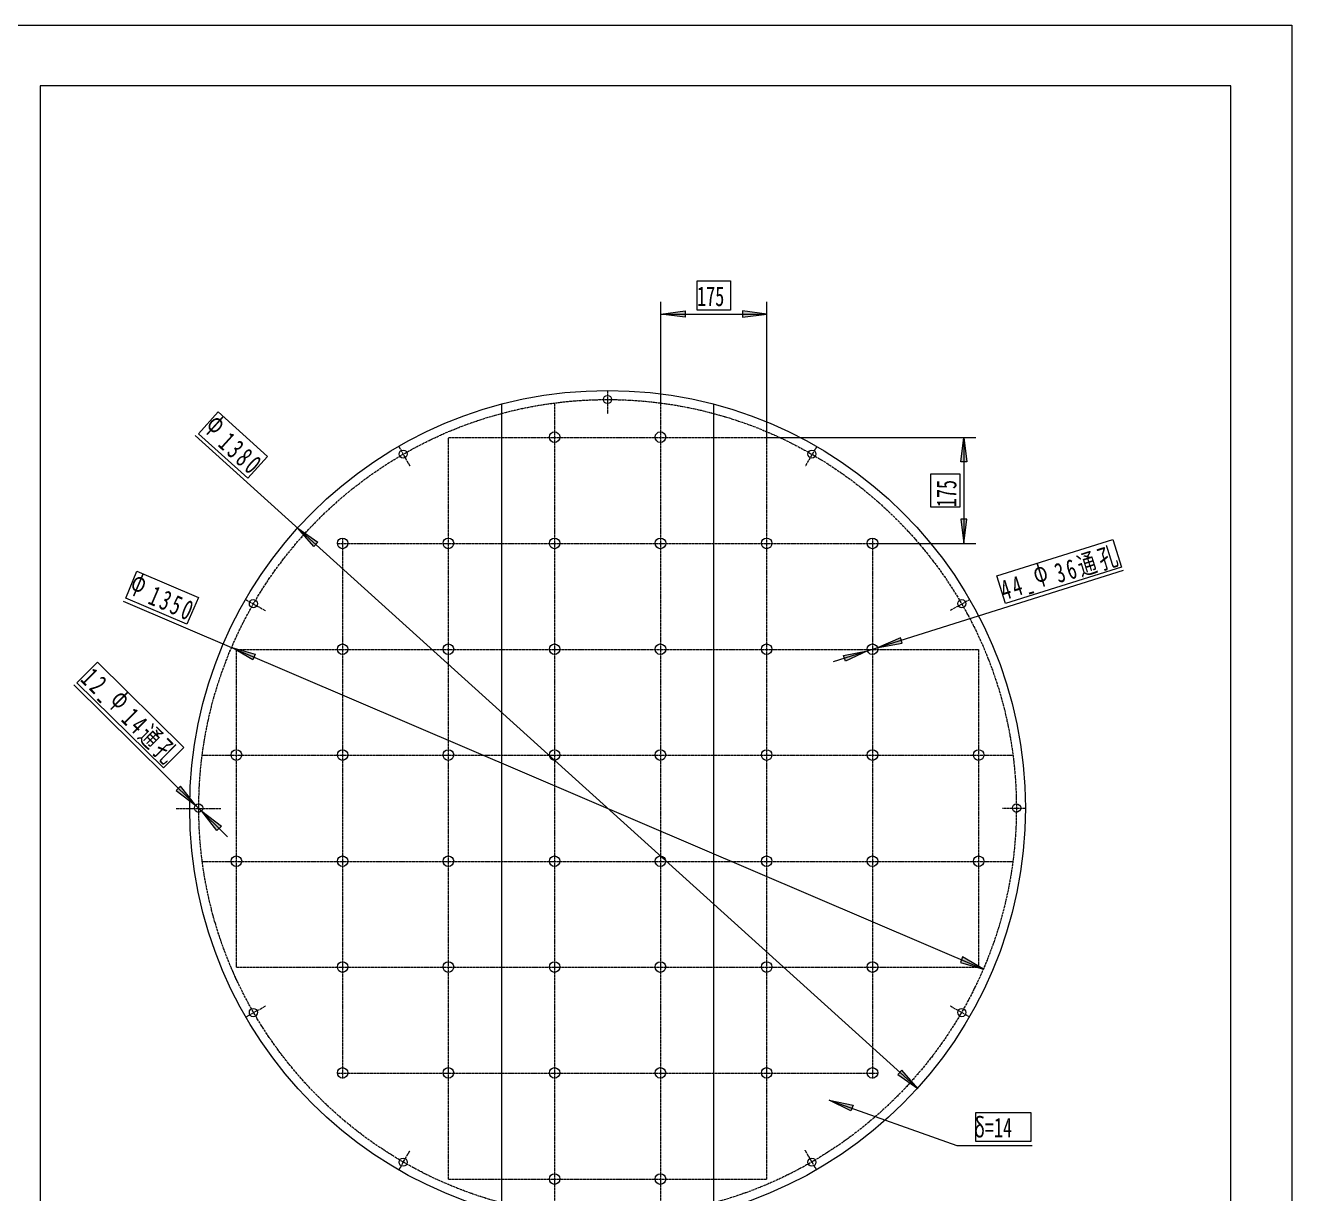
# Model space of a CAD drawing. Header units: millimetres. Extents: x -23892 to 57527, y -540 to 34444.
# Drawn here: x 49241 to 57527, y 15348 to 22992 of the extents above; entities that cross this region are included whole.
import ezdxf

# ---------------------------------------------------------------- set-up
doc = ezdxf.new("R2010")
doc.units = ezdxf.units.MM
for name, pattern in [('AI-Linetype-100', [21.479999, 16.98, -2.1, 0.3, -2.1]), ('AI-Linetype-101', [21.479999, 16.98, -2.1, 0.3, -2.1]), ('AI-Linetype-102', [21.479999, 16.98, -2.1, 0.3, -2.1]), ('AI-Linetype-103', [21.479999, 16.98, -2.1, 0.3, -2.1]), ('AI-Linetype-104', [21.479999, 16.98, -2.1, 0.3, -2.1]), ('AI-Linetype-105', [21.479999, 16.98, -2.1, 0.3, -2.1]), ('AI-Linetype-106', [21.479999, 16.98, -2.1, 0.3, -2.1]), ('AI-Linetype-107', [21.479999, 16.98, -2.1, 0.3, -2.1]), ('AI-Linetype-108', [21.479999, 16.98, -2.1, 0.3, -2.1]), ('AI-Linetype-109', [21.479999, 16.98, -2.1, 0.3, -2.1]), ('AI-Linetype-110', [21.479999, 16.98, -2.1, 0.3, -2.1]), ('AI-Linetype-111', [21.479999, 16.98, -2.1, 0.3, -2.1]), ('AI-Linetype-112', [21.479999, 16.98, -2.1, 0.3, -2.1]), ('AI-Linetype-113', [21.479999, 16.98, -2.1, 0.3, -2.1]), ('AI-Linetype-114', [21.479999, 16.98, -2.1, 0.3, -2.1]), ('AI-Linetype-115', [21.479999, 16.98, -2.1, 0.3, -2.1]), ('AI-Linetype-116', [21.479999, 16.98, -2.1, 0.3, -2.1]), ('AI-Linetype-117', [21.479999, 16.98, -2.1, 0.3, -2.1]), ('AI-Linetype-118', [21.479999, 16.98, -2.1, 0.3, -2.1]), ('AI-Linetype-119', [21.479999, 16.98, -2.1, 0.3, -2.1]), ('AI-Linetype-120', [21.479999, 16.98, -2.1, 0.3, -2.1]), ('AI-Linetype-121', [21.479999, 16.98, -2.1, 0.3, -2.1]), ('AI-Linetype-122', [21.479999, 16.98, -2.1, 0.3, -2.1]), ('AI-Linetype-123', [21.479999, 16.98, -2.1, 0.3, -2.1]), ('AI-Linetype-125', [21.479999, 16.98, -2.1, 0.3, -2.1]), ('AI-Linetype-126', [21.479999, 16.98, -2.1, 0.3, -2.1]), ('AI-Linetype-127', [10.56, 8.46, -2.1]), ('AI-Linetype-128', [10.56, 8.46, -2.1]), ('AI-Linetype-129', [21.479999, 16.98, -2.1, 0.3, -2.1]), ('AI-Linetype-99', [21.479999, 16.98, -2.1, 0.3, -2.1])]:
    doc.linetypes.add(name, pattern=pattern)
doc.layers.add('图层 1', color=7, linetype='Continuous')
doc.styles.get("Standard").update_dxf_attribs({"font": ''})
doc.styles.get('Standard').set_extended_font_data('FangSong')

msp = doc.modelspace()

# ---------------------------------------------------------------- hatches: boundary and pattern name
at = {"layer": '图层 1', "lineweight": 0}
for points in [[(53557.5573, 21124.1591), (53557.5573, 21083.705), (53398.1231, 21102.7411)], [(53933.5726, 21124.1591), (53933.5726, 21083.705), (54093.0068, 21102.7411)], [(55401.7499, 20136.6275), (55361.2959, 20136.6275), (55382.7139, 20296.0617)], [(55401.7499, 19760.651), (55361.2959, 19760.651), (55382.7139, 19601.2167)], [(51154.154, 19610.7251), (51127.9915, 19582.1807), (51023.2836, 19701.1609)], [(54978.2123, 18949.2077), (54966.322, 18984.8979), (54821.16, 18920.644)], [(50744.8692, 18877.808), (50730.597, 18839.7359), (50592.5614, 18920.644)], [(54606.9996, 18832.6095), (54595.1093, 18868.2997), (54752.1616, 18899.226)], [(50257.0389, 18014.0205), (50228.4945, 17985.4567), (50357.0024, 17887.8946)], [(50523.6017, 17752.2603), (50495.0573, 17723.6965), (50395.1132, 17849.8225)], [(55373.1862, 16897.9811), (55358.914, 16859.909), (55511.2218, 16817.073)], [(54975.811, 16155.5557), (54949.6292, 16126.9919), (55080.4996, 16036.5755)], [(54656.9813, 15927.1037), (54642.6898, 15889.0316), (54499.9291, 15960.4119)]]:
    msp.add_hatch(color=7, dxfattribs=at).paths.add_polyline_path(points)

# ---------------------------------------------------------------- linework, layer by layer
at = {"layer": '图层 1', "color": 7, "lineweight": 0, "true_color": 0xffffff}
for p, q in [((24188.5301, 22992.1516), (57526.7776, 22992.1516)), ((57526.7776, 22992.1516), (57526.7776, -539.7596)), ((49338.5639, 22597.139), (49338.5639, 11424.8933)), ((57129.3831, 22597.139), (49338.5639, 22597.139)), ((57129.3831, 252.6669), (57129.3831, 22597.139)), ((53398.1618, 20519.7305), (53398.1618, 21183.6491)), ((54093.0068, 20296.0617), (54093.0068, 21183.6491)), ((53398.1231, 21102.7411), (53557.5573, 21124.1591)), ((53557.5573, 21083.705), (53398.1231, 21102.7411)), ((53398.1618, 21102.7411), (54093.0068, 21102.7411)), ((53557.5573, 21124.1591), (53557.5573, 21083.705)), ((53933.5726, 21124.1591), (53933.5726, 21083.705)), ((54093.0068, 21102.7411), (53933.5726, 21124.1591)), ((53933.5726, 21083.705), (54093.0068, 21102.7411)), ((50352.2772, 20307.952), (55080.5383, 16036.5755)), ((54092.9681, 20296.0617), (55461.24, 20296.0617)), ((55361.2959, 20136.6275), (55382.7139, 20296.0617)), ((55382.7139, 20296.0617), (55382.7139, 19601.2167)), ((55382.7139, 20296.0617), (55401.7499, 20136.6275)), ((55401.7499, 20136.6275), (55361.2959, 20136.6275)), ((55401.7499, 19760.651), (55361.2959, 19760.651)), ((55361.2959, 19760.651), (55382.7139, 19601.2167)), ((55382.7139, 19601.2167), (55401.7499, 19760.651)), ((51127.9915, 19582.1807), (51023.2836, 19701.1609)), ((51023.2836, 19701.1609), (51154.154, 19610.7251)), ((51154.154, 19610.7251), (51127.9915, 19582.1807)), ((54821.1213, 19601.2167), (55461.24, 19601.2167)), ((56425.0298, 19425.1284), (54526.0915, 18827.8456)), ((49881.1204, 19225.2402), (55511.2605, 16817.073)), ((54966.322, 18984.8979), (54821.16, 18920.644)), ((54978.2123, 18949.2077), (54966.322, 18984.8979)), ((50730.597, 18839.7359), (50592.5614, 18920.644)), ((50592.5614, 18920.644), (50744.8692, 18877.808)), ((54595.1093, 18868.2997), (54752.1616, 18899.226)), ((54752.1616, 18899.226), (54606.9996, 18832.6095)), ((54821.16, 18920.644), (54978.2123, 18949.2077)), ((50744.8692, 18877.808), (50730.597, 18839.7359)), ((54606.9996, 18832.6095), (54595.1093, 18868.2997)), ((49557.4494, 18677.9198), (50564.017, 17683.2618)), ((50257.0389, 18014.0205), (50228.4945, 17985.4567)), ((50228.4945, 17985.4567), (50357.0024, 17887.8946)), ((50357.0024, 17887.8946), (50257.0389, 18014.0205)), ((50495.0573, 17723.6965), (50395.1132, 17849.8225)), ((50395.1132, 17849.8225), (50523.6017, 17752.2603)), ((50523.6017, 17752.2603), (50495.0573, 17723.6965)), ((55373.1862, 16897.9811), (55358.914, 16859.909)), ((55358.914, 16859.909), (55511.2218, 16817.073)), ((55511.2218, 16817.073), (55373.1862, 16897.9811)), ((54975.811, 16155.5557), (54949.6292, 16126.9919)), ((54949.6292, 16126.9919), (55080.4996, 16036.5755)), ((55080.4996, 16036.5755), (54975.811, 16155.5557)), ((54499.8903, 15960.4119), (55335.1141, 15662.9615)), ((54642.6898, 15889.0316), (54499.9291, 15960.4119)), ((54499.9291, 15960.4119), (54656.9813, 15927.1037)), ((54656.9813, 15927.1037), (54642.6898, 15889.0316)), ((55335.1528, 15662.9615), (55827.747, 15662.9615))]:
    msp.add_line(p, q, dxfattribs=at)
at = {"layer": '图层 1', "lineweight": 0}
for p, q in [((53636.1222, 21319.2834), (53636.1222, 21319.2834)), ((53636.1222, 21128.9229), (53636.1222, 21319.2834)), ((53636.1222, 21319.2834), (53855.0465, 21319.2834)), ((53855.0465, 21319.2834), (53855.0465, 21128.9229)), ((53855.0465, 21128.9229), (53636.1222, 21128.9229)), ((53398.1231, 21102.7411), (53557.5573, 21124.1591)), ((53557.5573, 21083.705), (53398.1231, 21102.7411)), ((53557.5573, 21124.1591), (53557.5573, 21083.705)), ((53933.5726, 21124.1591), (53933.5726, 21083.705)), ((54093.0068, 21102.7411), (53933.5726, 21124.1591)), ((53933.5726, 21083.705), (54093.0068, 21102.7411)), ((50373.6565, 20319.8616), (50502.145, 20462.6223)), ((50502.145, 20462.6223), (50825.7773, 20169.9358)), ((50697.2694, 20029.5376), (50373.6565, 20319.8616)), ((55361.2959, 20136.6275), (55382.7139, 20296.0617)), ((55382.7139, 20296.0617), (55401.7499, 20136.6275)), ((50825.7773, 20169.9358), (50697.2694, 20029.5376)), ((55401.7499, 20136.6275), (55361.2959, 20136.6275)), ((55166.2103, 19839.1771), (55166.2103, 20058.1014)), ((55166.2103, 20058.1014), (55356.5708, 20058.1014)), ((55356.5708, 20058.1014), (55356.5708, 19839.1771)), ((55356.5708, 19839.1771), (55166.2103, 19839.1771)), ((55401.7499, 19760.651), (55361.2959, 19760.651)), ((55361.2959, 19760.651), (55382.7139, 19601.2167)), ((55382.7139, 19601.2167), (55401.7499, 19760.651)), ((51127.9915, 19582.1807), (51023.2836, 19701.1609)), ((51023.2836, 19701.1609), (51154.154, 19610.7251)), ((51154.154, 19610.7251), (51127.9915, 19582.1807)), ((55596.9131, 19389.4189), (56356.012, 19627.3792)), ((56356.012, 19627.3792), (56413.1201, 19446.5464)), ((49897.7358, 19244.2762), (49971.4981, 19420.3646)), ((49971.4981, 19420.3646), (50373.6565, 19249.0401)), ((55654.0212, 19208.5861), (55596.9131, 19389.4189)), ((56413.1201, 19446.5464), (55654.0212, 19208.5861)), ((50297.4929, 19072.9324), (49897.7358, 19244.2762)), ((50373.6565, 19249.0401), (50297.4929, 19072.9324)), ((54966.322, 18984.8979), (54821.16, 18920.644)), ((54978.2123, 18949.2077), (54966.322, 18984.8979)), ((50730.597, 18839.7359), (50592.5614, 18920.644)), ((50592.5614, 18920.644), (50744.8692, 18877.808)), ((54595.1093, 18868.2997), (54752.1616, 18899.226)), ((54752.1616, 18899.226), (54606.9996, 18832.6095)), ((54821.16, 18920.644), (54978.2123, 18949.2077)), ((49578.9061, 18689.8294), (49712.1585, 18825.4637)), ((49712.1585, 18825.4637), (50278.4956, 18266.253)), ((50744.8692, 18877.808), (50730.597, 18839.7359)), ((54606.9996, 18832.6095), (54595.1093, 18868.2997)), ((50145.2432, 18133.0007), (49578.9061, 18689.8294)), ((50278.4956, 18266.253), (50145.2432, 18133.0007)), ((50257.0389, 18014.0205), (50228.4945, 17985.4567)), ((50228.4945, 17985.4567), (50357.0024, 17887.8946)), ((50357.0024, 17887.8946), (50257.0389, 18014.0205)), ((50495.0573, 17723.6965), (50395.1132, 17849.8225)), ((50395.1132, 17849.8225), (50523.6017, 17752.2603)), ((50523.6017, 17752.2603), (50495.0573, 17723.6965)), ((55373.1862, 16897.9811), (55358.914, 16859.909)), ((55358.914, 16859.909), (55511.2218, 16817.073)), ((55511.2218, 16817.073), (55373.1862, 16897.9811)), ((54975.811, 16155.5557), (54949.6292, 16126.9919)), ((54949.6292, 16126.9919), (55080.4996, 16036.5755)), ((55080.4996, 16036.5755), (54975.811, 16155.5557)), ((54642.6898, 15889.0316), (54499.9291, 15960.4119)), ((54499.9291, 15960.4119), (54656.9813, 15927.1037)), ((54656.9813, 15927.1037), (54642.6898, 15889.0316)), ((55461.24, 15879.5039), (55461.24, 15879.5039)), ((55461.24, 15689.1433), (55461.24, 15879.5039)), ((55461.24, 15879.5039), (55820.5625, 15879.5039)), ((55820.5625, 15879.5039), (55820.5625, 15689.1433)), ((55820.5625, 15689.1433), (55461.24, 15689.1433))]:
    msp.add_line(p, q, dxfattribs=at)
at = {"layer": '图层 1', "color": 18, "lineweight": 0, "true_color": 0x000000}
for p, q in [((53636.1222, 21319.2834), (53636.1222, 21319.2834)), ((53636.1222, 21128.9229), (53636.1222, 21319.2834)), ((53636.1222, 21319.2834), (53855.0465, 21319.2834)), ((53855.0465, 21319.2834), (53855.0465, 21128.9229)), ((53855.0465, 21128.9229), (53636.1222, 21128.9229)), ((50373.6565, 20319.8616), (50502.145, 20462.6223)), ((50502.145, 20462.6223), (50825.7773, 20169.9358)), ((50697.2694, 20029.5376), (50373.6565, 20319.8616)), ((50825.7773, 20169.9358), (50697.2694, 20029.5376)), ((55166.2103, 19839.1771), (55166.2103, 20058.1014)), ((55166.2103, 20058.1014), (55356.5708, 20058.1014)), ((55356.5708, 20058.1014), (55356.5708, 19839.1771)), ((55356.5708, 19839.1771), (55166.2103, 19839.1771)), ((55596.9131, 19389.4189), (56356.012, 19627.3792)), ((56356.012, 19627.3792), (56413.1201, 19446.5464)), ((49897.7358, 19244.2762), (49971.4981, 19420.3646)), ((49971.4981, 19420.3646), (50373.6565, 19249.0401)), ((55654.0212, 19208.5861), (55596.9131, 19389.4189)), ((56413.1201, 19446.5464), (55654.0212, 19208.5861)), ((50297.4929, 19072.9324), (49897.7358, 19244.2762)), ((50373.6565, 19249.0401), (50297.4929, 19072.9324)), ((49578.9061, 18689.8294), (49712.1585, 18825.4637)), ((49712.1585, 18825.4637), (50278.4956, 18266.253)), ((50145.2432, 18133.0007), (49578.9061, 18689.8294)), ((50278.4956, 18266.253), (50145.2432, 18133.0007)), ((55461.24, 15879.5039), (55461.24, 15879.5039)), ((55461.24, 15689.1433), (55461.24, 15879.5039)), ((55461.24, 15879.5039), (55820.5625, 15879.5039)), ((55820.5625, 15879.5039), (55820.5625, 15689.1433)), ((55820.5625, 15689.1433), (55461.24, 15689.1433))]:
    msp.add_line(p, q, dxfattribs=at)
at = {"layer": '图层 1', "color": 7, "linetype": 'AI-Linetype-118', "lineweight": 0, "true_color": 0xffffff}
msp.add_line((53050.749, 20603.0205), (53050.749, 20450.7321), dxfattribs=at)
at = {"layer": '图层 1', "color": 7, "linetype": 'AI-Linetype-128', "lineweight": 0, "true_color": 0xffffff}
msp.add_line((52358.2473, 15225.1129), (52358.2473, 20512.6041), dxfattribs=at)
at = {"layer": '图层 1', "color": 7, "linetype": 'AI-Linetype-108', "lineweight": 0, "true_color": 0xffffff}
msp.add_line((52705.6601, 15217.9865), (52705.6601, 20519.7305), dxfattribs=at)
at = {"layer": '图层 1', "color": 7, "linetype": 'AI-Linetype-109', "lineweight": 0, "true_color": 0xffffff}
msp.add_line((53398.1618, 15217.9865), (53398.1618, 20519.7305), dxfattribs=at)
at = {"layer": '图层 1', "color": 7, "linetype": 'AI-Linetype-127', "lineweight": 0, "true_color": 0xffffff}
msp.add_line((53745.594, 15225.1129), (53745.594, 20512.6041), dxfattribs=at)
at = {"layer": '图层 1', "color": 7, "linetype": 'AI-Linetype-117', "lineweight": 0, "true_color": 0xffffff}
msp.add_line((51684.8009, 20236.5716), (51758.5826, 20105.6818), dxfattribs=at)
at = {"layer": '图层 1', "color": 7, "linetype": 'AI-Linetype-107', "lineweight": 0, "true_color": 0xffffff}
msp.add_line((52010.8151, 15441.6747), (52010.8151, 20296.0617), dxfattribs=at)
at = {"layer": '图层 1', "color": 7, "linetype": 'AI-Linetype-115', "lineweight": 0, "true_color": 0xffffff}
msp.add_line((52010.8151, 20296.0617), (54092.9681, 20296.0617), dxfattribs=at)
at = {"layer": '图层 1', "color": 7, "linetype": 'AI-Linetype-110', "lineweight": 0, "true_color": 0xffffff}
msp.add_line((54092.9681, 15441.6747), (54092.9681, 20296.0617), dxfattribs=at)
at = {"layer": '图层 1', "color": 7, "linetype": 'AI-Linetype-119', "lineweight": 0, "true_color": 0xffffff}
msp.add_line((54419.021, 20236.5716), (54342.8768, 20105.6818), dxfattribs=at)
at = {"layer": '图层 1', "color": 7, "linetype": 'AI-Linetype-114', "lineweight": 0, "true_color": 0xffffff}
msp.add_line((51282.6619, 19601.2167), (54821.16, 19601.2167), dxfattribs=at)
at = {"layer": '图层 1', "color": 7, "linetype": 'AI-Linetype-105', "lineweight": 0, "true_color": 0xffffff}
msp.add_line((51318.3908, 16100.8101), (51318.3908, 19636.9069), dxfattribs=at)
at = {"layer": '图层 1', "color": 7, "linetype": 'AI-Linetype-111', "lineweight": 0, "true_color": 0xffffff}
msp.add_line((54785.4698, 16100.8101), (54785.4698, 19636.9069), dxfattribs=at)
at = {"layer": '图层 1', "color": 7, "linetype": 'AI-Linetype-116', "lineweight": 0, "true_color": 0xffffff}
msp.add_line((50682.9972, 19234.7485), (50813.9063, 19160.9862), dxfattribs=at)
at = {"layer": '图层 1', "color": 7, "linetype": 'AI-Linetype-120', "lineweight": 0, "true_color": 0xffffff}
msp.add_line((55420.8247, 19234.7485), (55289.9543, 19160.9862), dxfattribs=at)
at = {"layer": '图层 1', "color": 7, "linetype": 'AI-Linetype-102', "lineweight": 0, "true_color": 0xffffff}
msp.add_line((50623.5071, 16828.9827), (50623.5071, 18908.7537), dxfattribs=at)
at = {"layer": '图层 1', "color": 7, "linetype": 'AI-Linetype-113', "lineweight": 0, "true_color": 0xffffff}
msp.add_line((50623.5071, 18908.7537), (55480.3148, 18908.7537), dxfattribs=at)
at = {"layer": '图层 1', "color": 7, "linetype": 'AI-Linetype-112', "lineweight": 0, "true_color": 0xffffff}
msp.add_line((55480.3148, 16828.9827), (55480.3148, 18908.7537), dxfattribs=at)
at = {"layer": '图层 1', "color": 7, "linetype": 'AI-Linetype-101', "lineweight": 0, "true_color": 0xffffff}
msp.add_line((50397.4758, 18216.2907), (55704.003, 18216.2907), dxfattribs=at)
at = {"layer": '图层 1', "color": 7, "linetype": 'AI-Linetype-129', "lineweight": 0, "true_color": 0xffffff}
msp.add_line((50228.5332, 17868.8585), (50521.2198, 17868.8585), dxfattribs=at)
at = {"layer": '图层 1', "color": 7, "linetype": 'AI-Linetype-121', "lineweight": 0, "true_color": 0xffffff}
msp.add_line((55787.2929, 17868.8585), (55634.9464, 17868.8585), dxfattribs=at)
at = {"layer": '图层 1', "color": 7, "linetype": 'AI-Linetype-100', "lineweight": 0, "true_color": 0xffffff}
msp.add_line((50397.4758, 17521.4457), (55704.003, 17521.4457), dxfattribs=at)
at = {"layer": '图层 1', "color": 7, "linetype": 'AI-Linetype-103', "lineweight": 0, "true_color": 0xffffff}
msp.add_line((50623.5071, 16828.9827), (55480.3148, 16828.9827), dxfattribs=at)
at = {"layer": '图层 1', "color": 7, "linetype": 'AI-Linetype-126', "lineweight": 0, "true_color": 0xffffff}
msp.add_line((50682.9972, 16502.9685), (50813.9063, 16576.7308), dxfattribs=at)
at = {"layer": '图层 1', "color": 7, "linetype": 'AI-Linetype-122', "lineweight": 0, "true_color": 0xffffff}
msp.add_line((55420.8247, 16502.9685), (55289.9543, 16576.7308), dxfattribs=at)
at = {"layer": '图层 1', "color": 7, "linetype": 'AI-Linetype-104', "lineweight": 0, "true_color": 0xffffff}
msp.add_line((51282.6619, 16136.5196), (54821.16, 16136.5196), dxfattribs=at)
at = {"layer": '图层 1', "color": 7, "linetype": 'AI-Linetype-125', "lineweight": 0, "true_color": 0xffffff}
msp.add_line((51684.8009, 15501.1647), (51758.5826, 15632.0352), dxfattribs=at)
at = {"layer": '图层 1', "color": 7, "linetype": 'AI-Linetype-123', "lineweight": 0, "true_color": 0xffffff}
msp.add_line((54419.021, 15501.1647), (54342.8768, 15632.0352), dxfattribs=at)
at = {"layer": '图层 1', "color": 7, "linetype": 'AI-Linetype-106', "lineweight": 0, "true_color": 0xffffff}
msp.add_line((52010.8151, 15441.6747), (54092.9681, 15441.6747), dxfattribs=at)
at = {"layer": '图层 1', "color": 7, "lineweight": 0, "true_color": 0xffffff}
for points in [[(55784.911, 17871.2404), (55784.911, 19379.9105), (54559.4191, 20603.0205), (53050.749, 20603.0205), (51539.697, 20603.0205), (50316.5677, 19379.9105), (50316.5677, 17871.2404), (50316.5677, 16362.5703), (51539.697, 15137.0784), (53050.749, 15137.0784), (54559.4191, 15137.0784), (55784.911, 16362.5703), (55784.911, 17871.2404)], [(53076.9115, 20543.5304), (53076.9115, 20560.1845), (53065.0212, 20569.7122), (53050.749, 20569.7122), (53034.0755, 20569.7122), (53024.5672, 20560.1845), (53024.5672, 20543.5304), (53024.5672, 20529.2582), (53034.0755, 20517.3679), (53050.749, 20517.3679), (53065.0212, 20517.3679), (53076.9115, 20529.2582), (53076.9115, 20543.5304)], [(52739.007, 20298.4436), (52739.007, 20317.4797), (52722.3529, 20331.7519), (52703.3169, 20331.7519), (52684.2808, 20331.7519), (52670.0086, 20317.4797), (52670.0086, 20298.4436), (52670.0086, 20279.4076), (52684.2808, 20262.7341), (52703.3169, 20262.7341), (52722.3529, 20262.7341), (52739.007, 20279.4076), (52739.007, 20298.4436)], [(53431.4701, 20298.4436), (53431.4701, 20317.4797), (53414.816, 20331.7519), (53395.7799, 20331.7519), (53376.7439, 20331.7519), (53362.4717, 20317.4797), (53362.4717, 20298.4436), (53362.4717, 20279.4076), (53376.7439, 20262.7341), (53395.7799, 20262.7341), (53414.816, 20262.7341), (53431.4701, 20279.4076), (53431.4701, 20298.4436)], [(51739.5852, 20186.5899), (51739.5852, 20203.244), (51727.6756, 20212.7717), (51713.4034, 20212.7717), (51696.7493, 20212.7717), (51687.2216, 20203.244), (51687.2216, 20186.5899), (51687.2216, 20172.3177), (51696.7493, 20160.4274), (51713.4034, 20160.4274), (51727.6756, 20160.4274), (51739.5852, 20172.3177), (51739.5852, 20186.5899)], [(54414.2571, 20186.5899), (54414.2571, 20203.244), (54402.3475, 20212.7717), (54388.0753, 20212.7717), (54371.4212, 20212.7717), (54361.8935, 20203.244), (54361.8935, 20186.5899), (54361.8935, 20172.3177), (54371.4212, 20160.4274), (54388.0753, 20160.4274), (54402.3475, 20160.4274), (54414.2571, 20172.3177), (54414.2571, 20186.5899)], [(51351.7378, 19603.5987), (51351.7378, 19622.6347), (51335.0643, 19636.9069), (51316.0282, 19636.9069), (51296.9922, 19636.9069), (51282.72, 19622.6347), (51282.72, 19603.5987), (51282.72, 19584.5626), (51296.9922, 19567.8891), (51316.0282, 19567.8891), (51335.0643, 19567.8891), (51351.7378, 19584.5626), (51351.7378, 19603.5987)], [(52044.2008, 19603.5987), (52044.2008, 19622.6347), (52027.5467, 19636.9069), (52008.5106, 19636.9069), (51989.4552, 19636.9069), (51975.183, 19622.6347), (51975.183, 19603.5987), (51975.183, 19584.5626), (51989.4552, 19567.8891), (52008.5106, 19567.8891), (52027.5467, 19567.8891), (52044.2008, 19584.5626), (52044.2008, 19603.5987)], [(52739.0458, 19603.5987), (52739.0458, 19622.6347), (52722.3917, 19636.9069), (52703.3362, 19636.9069), (52684.3195, 19636.9069), (52670.028, 19622.6347), (52670.028, 19603.5987), (52670.028, 19584.5626), (52684.3195, 19567.8891), (52703.3362, 19567.8891), (52722.3917, 19567.8891), (52739.0458, 19584.5626), (52739.0458, 19603.5987)], [(53431.5088, 19603.5987), (53431.5088, 19622.6347), (53414.8547, 19636.9069), (53395.8186, 19636.9069), (53376.7826, 19636.9069), (53362.491, 19622.6347), (53362.491, 19603.5987), (53362.491, 19584.5626), (53376.7826, 19567.8891), (53395.8186, 19567.8891), (53414.8547, 19567.8891), (53431.5088, 19584.5626), (53431.5088, 19603.5987)], [(54126.3538, 19603.5987), (54126.3538, 19622.6347), (54109.6997, 19636.9069), (54090.6636, 19636.9069), (54071.6276, 19636.9069), (54057.336, 19622.6347), (54057.336, 19603.5987), (54057.336, 19584.5626), (54071.6276, 19567.8891), (54090.6636, 19567.8891), (54109.6997, 19567.8891), (54126.3538, 19584.5626), (54126.3538, 19603.5987)], [(54818.8168, 19603.5987), (54818.8168, 19622.6347), (54802.1627, 19636.9069), (54783.1266, 19636.9069), (54764.0906, 19636.9069), (54749.8184, 19622.6347), (54749.8184, 19603.5987), (54749.8184, 19584.5626), (54764.0906, 19567.8891), (54783.1266, 19567.8891), (54802.1627, 19567.8891), (54818.8168, 19584.5626), (54818.8168, 19603.5987)], [(50759.1801, 19208.5861), (50759.1801, 19222.8583), (50747.2898, 19234.7485), (50733.0176, 19234.7485), (50716.3442, 19234.7485), (50706.8358, 19222.8583), (50706.8358, 19208.5861), (50706.8358, 19194.2945), (50716.3442, 19180.0223), (50733.0176, 19180.0223), (50747.2898, 19180.0223), (50759.1801, 19194.2945), (50759.1801, 19208.5861)], [(55394.6429, 19208.5861), (55394.6429, 19222.8583), (55382.7526, 19234.7485), (55368.4804, 19234.7485), (55351.8069, 19234.7485), (55342.2986, 19222.8583), (55342.2986, 19208.5861), (55342.2986, 19194.2945), (55351.8069, 19180.0223), (55368.4804, 19180.0223), (55382.7526, 19180.0223), (55394.6429, 19194.2945), (55394.6429, 19208.5861)], [(51351.7184, 18911.1356), (51351.7184, 18930.1717), (51335.0643, 18944.4439), (51316.0282, 18944.4439), (51296.9922, 18944.4439), (51282.72, 18930.1717), (51282.72, 18911.1356), (51282.72, 18892.0802), (51296.9922, 18875.4261), (51316.0282, 18875.4261), (51335.0643, 18875.4261), (51351.7184, 18892.0802), (51351.7184, 18911.1356)], [(52044.1814, 18911.1356), (52044.1814, 18930.1717), (52027.5273, 18944.4439), (52008.4913, 18944.4439), (51989.4552, 18944.4439), (51975.183, 18930.1717), (51975.183, 18911.1356), (51975.183, 18892.0802), (51989.4552, 18875.4261), (52008.4913, 18875.4261), (52027.5273, 18875.4261), (52044.1814, 18892.0802), (52044.1814, 18911.1356)], [(52739.0458, 18911.1356), (52739.0458, 18930.1717), (52722.3723, 18944.4439), (52703.3362, 18944.4439), (52684.3002, 18944.4439), (52670.028, 18930.1717), (52670.028, 18911.1356), (52670.028, 18892.0802), (52684.3002, 18875.4261), (52703.3362, 18875.4261), (52722.3723, 18875.4261), (52739.0458, 18892.0802), (52739.0458, 18911.1356)], [(53431.5088, 18911.1356), (53431.5088, 18930.1717), (53414.8547, 18944.4439), (53395.7993, 18944.4439), (53376.7632, 18944.4439), (53362.491, 18930.1717), (53362.491, 18911.1356), (53362.491, 18892.0802), (53376.7632, 18875.4261), (53395.7993, 18875.4261), (53414.8547, 18875.4261), (53431.5088, 18892.0802), (53431.5088, 18911.1356)], [(54126.3538, 18911.1356), (54126.3538, 18930.1717), (54109.6803, 18944.4439), (54090.6442, 18944.4439), (54071.6082, 18944.4439), (54057.336, 18930.1717), (54057.336, 18911.1356), (54057.336, 18892.0802), (54071.6082, 18875.4261), (54090.6442, 18875.4261), (54109.6803, 18875.4261), (54126.3538, 18892.0802), (54126.3538, 18911.1356)], [(54818.8168, 18911.1356), (54818.8168, 18930.1717), (54802.1627, 18944.4439), (54783.1266, 18944.4439), (54764.0712, 18944.4439), (54749.799, 18930.1717), (54749.799, 18911.1356), (54749.799, 18892.0802), (54764.0712, 18875.4261), (54783.1266, 18875.4261), (54802.1627, 18875.4261), (54818.8168, 18892.0802), (54818.8168, 18911.1356)], [(50656.8541, 18218.6726), (50656.8541, 18237.7086), (50640.1999, 18251.9808), (50621.1639, 18251.9808), (50602.1278, 18251.9808), (50587.8556, 18237.7086), (50587.8556, 18218.6726), (50587.8556, 18199.6172), (50602.1278, 18182.9631), (50621.1639, 18182.9631), (50640.1999, 18182.9631), (50656.8541, 18199.6172), (50656.8541, 18218.6726)], [(51351.7184, 18218.6532), (51351.7184, 18237.7086), (51335.0643, 18251.9808), (51316.0282, 18251.9808), (51296.9922, 18251.9808), (51282.72, 18237.7086), (51282.72, 18218.6532), (51282.72, 18199.6172), (51296.9922, 18182.9631), (51316.0282, 18182.9631), (51335.0643, 18182.9631), (51351.7184, 18199.6172), (51351.7184, 18218.6532)], [(52044.1814, 18218.6532), (52044.1814, 18237.7086), (52027.5273, 18251.9808), (52008.4913, 18251.9808), (51989.4552, 18251.9808), (51975.183, 18237.7086), (51975.183, 18218.6532), (51975.183, 18199.6172), (51989.4552, 18182.9631), (52008.4913, 18182.9631), (52027.5273, 18182.9631), (52044.1814, 18199.6172), (52044.1814, 18218.6532)], [(52739.0264, 18218.6532), (52739.0264, 18237.7086), (52722.3723, 18251.9808), (52703.3362, 18251.9808), (52684.3002, 18251.9808), (52670.028, 18237.7086), (52670.028, 18218.6532), (52670.028, 18199.6172), (52684.3002, 18182.9631), (52703.3362, 18182.9631), (52722.3723, 18182.9631), (52739.0264, 18199.6172), (52739.0264, 18218.6532)], [(53431.4895, 18218.6532), (53431.4895, 18237.7086), (53414.8353, 18251.9808), (53395.7993, 18251.9808), (53376.7632, 18251.9808), (53362.491, 18237.7086), (53362.491, 18218.6532), (53362.491, 18199.6172), (53376.7632, 18182.9631), (53395.7993, 18182.9631), (53414.8353, 18182.9631), (53431.4895, 18199.6172), (53431.4895, 18218.6532)], [(54126.3344, 18218.6532), (54126.3344, 18237.7086), (54109.6803, 18251.9808), (54090.6442, 18251.9808), (54071.6082, 18251.9808), (54057.336, 18237.7086), (54057.336, 18218.6532), (54057.336, 18199.6172), (54071.6082, 18182.9631), (54090.6442, 18182.9631), (54109.6803, 18182.9631), (54126.3344, 18199.6172), (54126.3344, 18218.6532)], [(54818.7975, 18218.6532), (54818.7975, 18237.7086), (54802.1433, 18251.9808), (54783.1073, 18251.9808), (54764.0712, 18251.9808), (54749.799, 18237.7086), (54749.799, 18218.6532), (54749.799, 18199.6172), (54764.0712, 18182.9631), (54783.1073, 18182.9631), (54802.1433, 18182.9631), (54818.7975, 18199.6172), (54818.7975, 18218.6532)], [(55513.6231, 18218.6726), (55513.6231, 18237.7086), (55496.9689, 18251.9808), (55477.9329, 18251.9808), (55458.8968, 18251.9808), (55444.6246, 18237.7086), (55444.6246, 18218.6726), (55444.6246, 18199.6172), (55458.8968, 18182.9631), (55477.9329, 18182.9631), (55496.9689, 18182.9631), (55513.6231, 18199.6172), (55513.6231, 18218.6726)], [(50402.2396, 17871.2404), (50402.2396, 17885.5126), (50387.9674, 17897.4223), (50373.6952, 17897.4223), (50359.4036, 17897.4223), (50347.5134, 17885.5126), (50347.5134, 17871.2404), (50347.5134, 17856.9682), (50359.4036, 17842.6767), (50373.6952, 17842.6767), (50387.9674, 17842.6767), (50402.2396, 17856.9682), (50402.2396, 17871.2404)], [(55753.9653, 17871.2404), (55753.9653, 17885.5126), (55739.6931, 17897.4223), (55725.4209, 17897.4223), (55711.1294, 17897.4223), (55699.2391, 17885.5126), (55699.2391, 17871.2404), (55699.2391, 17856.9682), (55711.1294, 17842.6767), (55725.4209, 17842.6767), (55739.6931, 17842.6767), (55753.9653, 17856.9682), (55753.9653, 17871.2404)], [(50656.8541, 17523.8276), (50656.8541, 17542.8637), (50640.1999, 17557.1359), (50621.1639, 17557.1359), (50602.1278, 17557.1359), (50587.8556, 17542.8637), (50587.8556, 17523.8276), (50587.8556, 17504.7916), (50602.1278, 17488.1181), (50621.1639, 17488.1181), (50640.1999, 17488.1181), (50656.8541, 17504.7916), (50656.8541, 17523.8276)], [(51351.7184, 17523.8083), (51351.7184, 17542.8637), (51335.0643, 17557.1359), (51316.0282, 17557.1359), (51296.9922, 17557.1359), (51282.7006, 17542.8637), (51282.7006, 17523.8083), (51282.7006, 17504.7722), (51296.9922, 17488.1181), (51316.0282, 17488.1181), (51335.0643, 17488.1181), (51351.7184, 17504.7722), (51351.7184, 17523.8083)], [(52044.1814, 17523.8083), (52044.1814, 17542.8637), (52027.5273, 17557.1359), (52008.4913, 17557.1359), (51989.4552, 17557.1359), (51975.1636, 17542.8637), (51975.1636, 17523.8083), (51975.1636, 17504.7722), (51989.4552, 17488.1181), (52008.4913, 17488.1181), (52027.5273, 17488.1181), (52044.1814, 17504.7722), (52044.1814, 17523.8083)], [(52739.0264, 17523.8083), (52739.0264, 17542.8637), (52722.3723, 17557.1359), (52703.3362, 17557.1359), (52684.3002, 17557.1359), (52670.028, 17542.8637), (52670.028, 17523.8083), (52670.028, 17504.7722), (52684.3002, 17488.1181), (52703.3362, 17488.1181), (52722.3723, 17488.1181), (52739.0264, 17504.7722), (52739.0264, 17523.8083)], [(53431.4895, 17523.8083), (53431.4895, 17542.8637), (53414.8353, 17557.1359), (53395.7993, 17557.1359), (53376.7632, 17557.1359), (53362.491, 17542.8637), (53362.491, 17523.8083), (53362.491, 17504.7722), (53376.7632, 17488.1181), (53395.7993, 17488.1181), (53414.8353, 17488.1181), (53431.4895, 17504.7722), (53431.4895, 17523.8083)], [(54126.3344, 17523.8083), (54126.3344, 17542.8637), (54109.6803, 17557.1359), (54090.6442, 17557.1359), (54071.6082, 17557.1359), (54057.336, 17542.8637), (54057.336, 17523.8083), (54057.336, 17504.7722), (54071.6082, 17488.1181), (54090.6442, 17488.1181), (54109.6803, 17488.1181), (54126.3344, 17504.7722), (54126.3344, 17523.8083)], [(54818.7975, 17523.8083), (54818.7975, 17542.8637), (54802.1433, 17557.1359), (54783.1073, 17557.1359), (54764.0712, 17557.1359), (54749.799, 17542.8637), (54749.799, 17523.8083), (54749.799, 17504.7722), (54764.0712, 17488.1181), (54783.1073, 17488.1181), (54802.1433, 17488.1181), (54818.7975, 17504.7722), (54818.7975, 17523.8083)], [(55513.6231, 17523.8276), (55513.6231, 17542.8637), (55496.9689, 17557.1359), (55477.9329, 17557.1359), (55458.8968, 17557.1359), (55444.6246, 17542.8637), (55444.6246, 17523.8276), (55444.6246, 17504.7916), (55458.8968, 17488.1181), (55477.9329, 17488.1181), (55496.9689, 17488.1181), (55513.6231, 17504.7916), (55513.6231, 17523.8276)], [(51351.7184, 16831.3452), (51351.7184, 16850.3813), (51335.0643, 16864.6728), (51316.0089, 16864.6728), (51296.9728, 16864.6728), (51282.7006, 16850.3813), (51282.7006, 16831.3452), (51282.7006, 16812.3092), (51296.9728, 16795.655), (51316.0089, 16795.655), (51335.0643, 16795.655), (51351.7184, 16812.3092), (51351.7184, 16831.3452)], [(52044.1814, 16831.3452), (52044.1814, 16850.3813), (52027.5273, 16864.6728), (52008.4719, 16864.6728), (51989.4552, 16864.6728), (51975.1636, 16850.3813), (51975.1636, 16831.3452), (51975.1636, 16812.3092), (51989.4552, 16795.655), (52008.4719, 16795.655), (52027.5273, 16795.655), (52044.1814, 16812.3092), (52044.1814, 16831.3452)], [(52739.0264, 16831.3452), (52739.0264, 16850.3813), (52722.3723, 16864.6728), (52703.3362, 16864.6728), (52684.2808, 16864.6728), (52670.0086, 16850.3813), (52670.0086, 16831.3452), (52670.0086, 16812.3092), (52684.2808, 16795.655), (52703.3362, 16795.655), (52722.3723, 16795.655), (52739.0264, 16812.3092), (52739.0264, 16831.3452)], [(53431.4895, 16831.3452), (53431.4895, 16850.3813), (53414.8353, 16864.6728), (53395.7993, 16864.6728), (53376.7632, 16864.6728), (53362.4717, 16850.3813), (53362.4717, 16831.3452), (53362.4717, 16812.3092), (53376.7632, 16795.655), (53395.7993, 16795.655), (53414.8353, 16795.655), (53431.4895, 16812.3092), (53431.4895, 16831.3452)], [(54126.3344, 16831.3452), (54126.3344, 16850.3813), (54109.6803, 16864.6728), (54090.6442, 16864.6728), (54071.6082, 16864.6728), (54057.3166, 16850.3813), (54057.3166, 16831.3452), (54057.3166, 16812.3092), (54071.6082, 16795.655), (54090.6442, 16795.655), (54109.6803, 16795.655), (54126.3344, 16812.3092), (54126.3344, 16831.3452)], [(54818.7975, 16831.3452), (54818.7975, 16850.3813), (54802.1433, 16864.6728), (54783.1073, 16864.6728), (54764.0712, 16864.6728), (54749.7797, 16850.3813), (54749.7797, 16831.3452), (54749.7797, 16812.3092), (54764.0712, 16795.655), (54783.1073, 16795.655), (54802.1433, 16795.655), (54818.7975, 16812.3092), (54818.7975, 16831.3452)], [(50759.1801, 16533.8948), (50759.1801, 16548.1864), (50747.2898, 16560.0766), (50733.0176, 16560.0766), (50716.3442, 16560.0766), (50706.8358, 16548.1864), (50706.8358, 16533.8948), (50706.8358, 16519.6226), (50716.3442, 16505.3504), (50733.0176, 16505.3504), (50747.2898, 16505.3504), (50759.1801, 16519.6226), (50759.1801, 16533.8948)], [(55394.6429, 16533.8948), (55394.6429, 16548.1864), (55382.7526, 16560.0766), (55368.4804, 16560.0766), (55351.8069, 16560.0766), (55342.2986, 16548.1864), (55342.2986, 16533.8948), (55342.2986, 16519.6226), (55351.8069, 16505.3504), (55368.4804, 16505.3504), (55382.7526, 16505.3504), (55394.6429, 16519.6226), (55394.6429, 16533.8948)], [(51351.699, 16138.8822), (51351.699, 16157.9182), (51335.0449, 16172.2098), (51316.0089, 16172.2098), (51296.9728, 16172.2098), (51282.7006, 16157.9182), (51282.7006, 16138.8822), (51282.7006, 16119.8461), (51296.9728, 16103.192), (51316.0089, 16103.192), (51335.0449, 16103.192), (51351.699, 16119.8461), (51351.699, 16138.8822)], [(52044.1814, 16138.8822), (52044.1814, 16157.9182), (52027.508, 16172.2098), (52008.4719, 16172.2098), (51989.4358, 16172.2098), (51975.1636, 16157.9182), (51975.1636, 16138.8822), (51975.1636, 16119.8461), (51989.4358, 16103.192), (52008.4719, 16103.192), (52027.508, 16103.192), (52044.1814, 16119.8461), (52044.1814, 16138.8822)], [(52739.007, 16138.8822), (52739.007, 16157.9182), (52722.3529, 16172.2098), (52703.3169, 16172.2098), (52684.2808, 16172.2098), (52670.0086, 16157.9182), (52670.0086, 16138.8822), (52670.0086, 16119.8461), (52684.2808, 16103.192), (52703.3169, 16103.192), (52722.3529, 16103.192), (52739.007, 16119.8461), (52739.007, 16138.8822)], [(53431.4895, 16138.8822), (53431.4895, 16157.9182), (53414.816, 16172.2098), (53395.7799, 16172.2098), (53376.7439, 16172.2098), (53362.4717, 16157.9182), (53362.4717, 16138.8822), (53362.4717, 16119.8461), (53376.7439, 16103.192), (53395.7799, 16103.192), (53414.816, 16103.192), (53431.4895, 16119.8461), (53431.4895, 16138.8822)], [(54126.3344, 16138.8822), (54126.3344, 16157.9182), (54109.6803, 16172.2098), (54090.6249, 16172.2098), (54071.5888, 16172.2098), (54057.3166, 16157.9182), (54057.3166, 16138.8822), (54057.3166, 16119.8461), (54071.5888, 16103.192), (54090.6249, 16103.192), (54109.6803, 16103.192), (54126.3344, 16119.8461), (54126.3344, 16138.8822)], [(54818.7975, 16138.8822), (54818.7975, 16157.9182), (54802.1433, 16172.2098), (54783.0879, 16172.2098), (54764.0712, 16172.2098), (54749.7797, 16157.9182), (54749.7797, 16138.8822), (54749.7797, 16119.8461), (54764.0712, 16103.192), (54783.0879, 16103.192), (54802.1433, 16103.192), (54818.7975, 16119.8461), (54818.7975, 16138.8822)], [(51739.5852, 15553.509), (51739.5852, 15570.1632), (51727.6756, 15579.6909), (51713.4034, 15579.6909), (51696.7493, 15579.6909), (51687.2216, 15570.1632), (51687.2216, 15553.509), (51687.2216, 15539.2368), (51696.7493, 15527.3272), (51713.4034, 15527.3272), (51727.6756, 15527.3272), (51739.5852, 15539.2368), (51739.5852, 15553.509)], [(54414.2571, 15553.509), (54414.2571, 15570.1632), (54402.3475, 15579.6909), (54388.0753, 15579.6909), (54371.4212, 15579.6909), (54361.8935, 15570.1632), (54361.8935, 15553.509), (54361.8935, 15539.2368), (54371.4212, 15527.3272), (54388.0753, 15527.3272), (54402.3475, 15527.3272), (54414.2571, 15539.2368), (54414.2571, 15553.509)], [(52739.007, 15444.0372), (52739.007, 15463.0733), (52722.3529, 15477.3648), (52703.3169, 15477.3648), (52684.2808, 15477.3648), (52670.0086, 15463.0733), (52670.0086, 15444.0372), (52670.0086, 15425.0012), (52684.2808, 15408.347), (52703.3169, 15408.347), (52722.3529, 15408.347), (52739.007, 15425.0012), (52739.007, 15444.0372)], [(53431.4701, 15444.0372), (53431.4701, 15463.0733), (53414.816, 15477.3648), (53395.7799, 15477.3648), (53376.7439, 15477.3648), (53362.4717, 15463.0733), (53362.4717, 15444.0372), (53362.4717, 15425.0012), (53376.7439, 15408.347), (53395.7799, 15408.347), (53414.816, 15408.347), (53431.4701, 15425.0012), (53431.4701, 15444.0372)]]:
    msp.add_open_spline(points, degree=3, knots=[0, 0, 0, 0, 1, 1, 1, 2, 2, 2, 3, 3, 3, 4, 4, 4, 4], dxfattribs=at)
at = {"layer": '图层 1', "color": 7, "linetype": 'AI-Linetype-99', "lineweight": 0, "true_color": 0xffffff}
msp.add_open_spline([(55725.4209, 17871.2404), (55725.4209, 19346.6023), (54526.0915, 20543.5304), (53050.749, 20543.5304), (51573.0053, 20543.5304), (50376.019, 19346.6023), (50376.019, 17871.2404), (50376.019, 16395.8786), (51573.0053, 15196.5685), (53050.749, 15196.5685), (54526.0915, 15196.5685), (55725.4209, 16395.8786), (55725.4209, 17871.2404)], degree=3, knots=[0, 0, 0, 0, 1, 1, 1, 2, 2, 2, 3, 3, 3, 4, 4, 4, 4], dxfattribs=at)

# ---------------------------------------------------------------- texts
at = {"layer": '图层 1', "color": 7, "lineweight": 0}
for s, height, rotation, width, p in [('175', 129.45044, 0.0000025, 0.675, (53636.1415, 21155.1047)), ('φ', 129.4425, 317.79983581, 0.674985, (50419.2938, 20370.8421)), ('1', 129.4425, 317.79983581, 0.674985, (50495.0186, 20243.6787)), ('3', 129.4425, 317.79983581, 0.674985, (50552.1655, 20191.3537)), ('8', 129.4425, 317.79983581, 0.674985, (50609.2155, 20138.932)), ('0', 129.4425, 317.79983581, 0.674985, (50666.343, 20088.989)), ('175', 129.45044, 89.99999135, 0.675, (55332.7709, 19839.1771)), ('孔', 129.4235, 17.39960206, 0.675021, (56284.6122, 19429.8923)), ('φ', 129.4235, 17.39960206, 0.675021, (55855.3197, 19340.1696)), ('3', 129.4235, 17.39960206, 0.675021, (56001.434, 19341.8578)), ('6', 129.4235, 17.39960206, 0.675021, (56075.235, 19363.2758)), ('通', 129.4235, 17.39960206, 0.675021, (56148.9779, 19387.0563)), ('φ', 129.4174, 336.8011779, 0.675008, (49921.9138, 19307.7272)), ('1', 129.4174, 336.8011779, 0.675008, (50035.8101, 19210.968)), ('4', 129.4235, 17.39960206, 0.675021, (55646.8754, 19230.004)), ('4', 129.4235, 17.39960206, 0.675021, (55720.6377, 19253.8233)), ('3', 129.4174, 336.8011779, 0.675008, (50107.1711, 19182.4042)), ('5', 129.4174, 336.8011779, 0.675008, (50176.1695, 19151.4392)), ('0', 129.4174, 336.8011779, 0.675008, (50247.5693, 19120.5516)), ('-', 129.4235, 17.39960206, 0.675021, (55811.0253, 19222.3121)), ('1', 129.4288, 315.29892107, 0.674982, (49595.5602, 18706.4835)), ('2', 129.4288, 315.29892107, 0.674982, (49652.6684, 18651.7767)), ('-', 129.4288, 315.29892107, 0.674982, (49668.4157, 18557.6235)), ('φ', 129.4288, 315.29892107, 0.674982, (49792.4873, 18572.9703)), ('1', 129.4288, 315.29892107, 0.674982, (49862.065, 18444.7427)), ('4', 129.4288, 315.29892107, 0.674982, (49916.7912, 18389.9971)), ('通', 129.4288, 315.29892107, 0.674982, (49971.5368, 18335.2902)), ('孔', 129.4288, 315.29892107, 0.674982, (50071.4809, 18237.728)), ('δ=14', 129.45044, 0.0000025, 0.675, (55448.7573, 15715.3058))]:
    msp.add_text(s, height=height, rotation=rotation, dxfattribs=dict(at, width=width)).set_placement(p)

doc.saveas('drawing.dxf')
